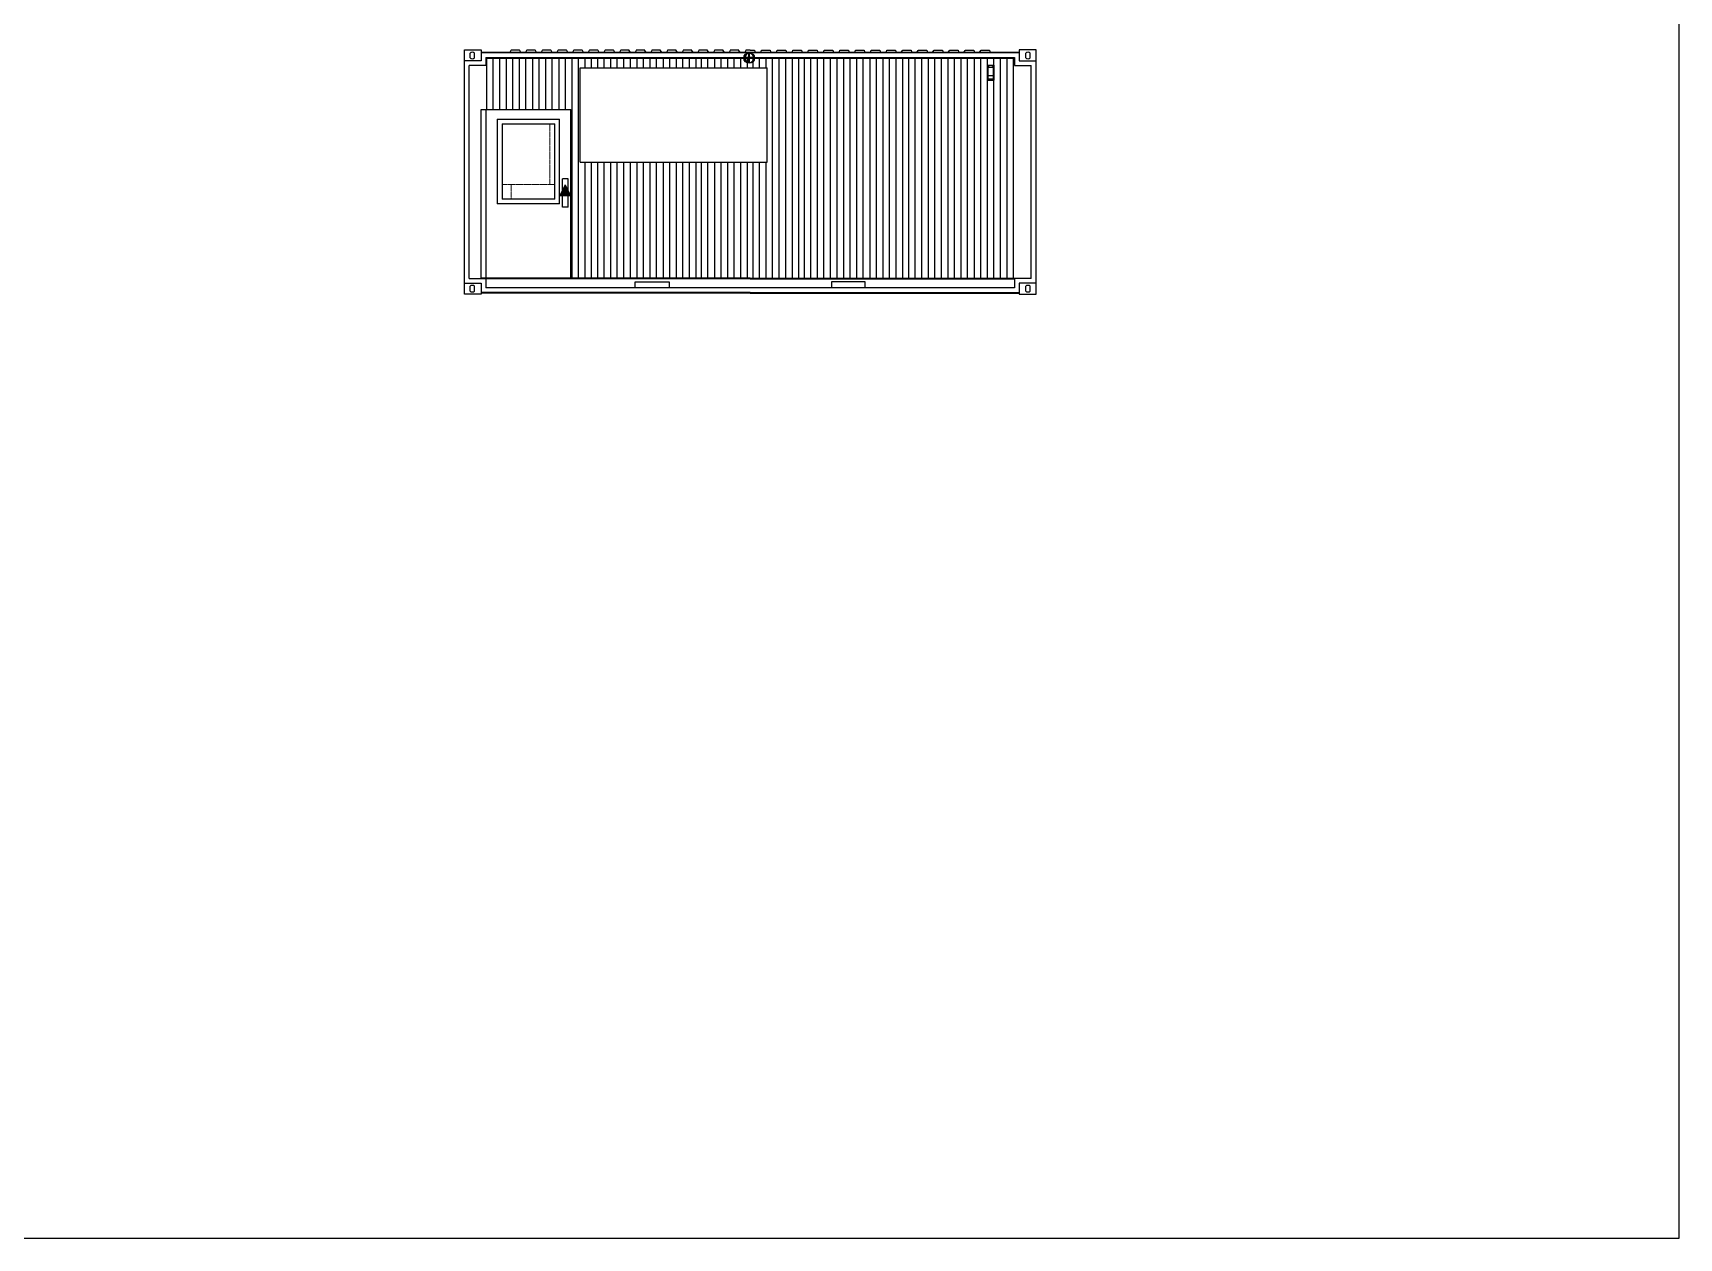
# Model space of a CAD drawing. Header units: millimetres. Extents: x -114891 to -23200, y -66971 to -39451.
# Drawn here: x -40644 to -23200, y -66971 to -54205 of the extents above; entities that cross this region are included whole.
import ezdxf

# ---------------------------------------------------------------- set-up
doc = ezdxf.new("R2010")
doc.units = ezdxf.units.MM
doc.header["$LTSCALE"] = 0.05
doc.linetypes.add('HIDDENX2', pattern=[19.05, 12.7, -6.35])
for name, color, linetype in [('1', 7, 'Continuous'), ('3', 7, 'Continuous'), ('IOT SMART DEVICES', 181, 'Continuous'), ('Yellow', 40, 'Continuous')]:
    doc.layers.add(name, color=color, linetype=linetype)
doc.layers.add('Lines', color=181, linetype='Continuous', lineweight=30)
doc.layers.add('Window View', color=253, linetype='HIDDENX2', lineweight=5)

msp = doc.modelspace()

# ---------------------------------------------------------------- hatches: boundary and pattern name
at = {"layer": 'IOT SMART DEVICES', "ltscale": 10}
h = msp.add_hatch(color=256, dxfattribs=at)
h.dxf.hatch_style = 1
h.paths.add_polyline_path([(-32997.011, -54469.883, 1), (-33109.511, -54469.883, 1)])
h.paths.add_polyline_path([(-33049.886, -54517.577, 0.373409565), (-33005.568, -54473.258), (-33049.886, -54473.258)], flags=16)
h.paths.add_polyline_path([(-33100.955, -54473.258, 0.373409565), (-33056.636, -54517.577), (-33056.636, -54473.258)], flags=16)
h.paths.add_polyline_path([(-33005.568, -54466.508, 0.373409565), (-33049.886, -54422.19), (-33049.886, -54466.508)], flags=16)
h.paths.add_polyline_path([(-33056.636, -54422.19, 0.373409565), (-33100.955, -54466.508), (-33056.636, -54466.508)], flags=16)
h = msp.add_hatch(color=256, dxfattribs=at)
h.dxf.hatch_style = 1
h.paths.add_polyline_path([(-34948.258, -55925.607), (-35004.508, -55813.107), (-35060.758, -55925.607)])

# ---------------------------------------------------------------- linework, layer by layer
for p, q in [((-36071.771, -56973.852), (-36071.771, -54482.852)), ((-36021.771, -56805.852), (-36021.771, -54550.852)), ((-35833.771, -55017.138), (-35833.771, -54473.852)), ((-34842.831, -55574.333), (-34842.831, -54574.333)), ((-34842.831, -54574.333), (-32862.831, -54574.333)), ((-32862.831, -55574.333), (-32862.831, -54574.333)), ((-35892.831, -56804.352), (-35892.831, -55017.138)), ((-35892.831, -55017.138), (-34942.831, -55017.138)), ((-35842.831, -55017.138), (-35842.831, -56804.352)), ((-35722.831, -55117.138), (-35062.831, -55117.138)), ((-35722.831, -55117.138), (-35722.831, -56017.138)), ((-35062.831, -56017.138), (-35062.831, -55117.138)), ((-34942.831, -56804.352), (-34942.831, -55017.138)), ((-35672.831, -55167.138), (-35112.831, -55167.138)), ((-35672.831, -55167.138), (-35672.831, -55967.138)), ((-35112.831, -55967.138), (-35112.831, -55167.138)), ((-34842.831, -55574.333), (-32862.831, -55574.333)), ((-34972.831, -55750.338), (-35032.831, -55750.338)), ((-35032.831, -56050.338), (-35032.831, -55750.338)), ((-34972.831, -56050.338), (-34972.831, -55750.338)), ((-35112.831, -55967.138), (-35672.831, -55967.138)), ((-35062.831, -56017.138), (-35722.831, -56017.138)), ((-34972.831, -56050.338), (-35032.831, -56050.338)), ((-35893.771, -56805.852), (-35893.771, -56804.352)), ((-35842.831, -56804.352), (-35893.771, -56804.352)), ((-33042.771, -56810.352), (-35843.771, -56810.352)), ((-33042.771, -56804.352), (-35842.831, -56804.352)), ((-36010.193, -56939.976), (-36010.193, -56887.729)), ((-35963.348, -56939.976), (-35963.348, -56887.729)), ((-33042.771, -56956.352), (-35893.771, -56956.352)), ((-33042.771, -56962.352), (-35893.771, -56962.352)), ((-33042.771, -56906.352), (-35843.771, -56906.352))]:
    msp.add_line(p, q)
at = {"color": 251}
for p, q in [((-35764.771, -55017.138), (-35764.771, -54473.852)), ((-35696.771, -55017.138), (-35696.771, -54473.852)), ((-35624.771, -55017.138), (-35624.771, -54473.852)), ((-35556.771, -55017.138), (-35556.771, -54473.852)), ((-35486.771, -55017.138), (-35486.771, -54473.852)), ((-35418.771, -55017.138), (-35418.771, -54473.852)), ((-35346.771, -55017.138), (-35346.771, -54473.852))]:
    msp.add_line(p, q, dxfattribs=at)
at = {"flags": 128}
msp.add_lwpolyline([(-35893.771, -56973.852), (-36071.771, -56973.852), (-36071.771, -56855.852), (-35893.771, -56855.852)], close=True, dxfattribs=at)
msp.add_lwpolyline([(-36021.771, -56805.852), (-35843.771, -56805.852), (-35843.771, -56906.352)], dxfattribs=at)
for start, end in [(48.1204528, 131.8795472), (228.1204528, 311.8795472)]:
    msp.add_arc((-35986.771, -56913.852), 35.086, start, end)
at = {"layer": '1'}
for p, q in [((-36010.193, -54470.185), (-36010.193, -54417.938)), ((-35963.348, -54470.185), (-35963.348, -54417.938)), ((-30191.771, -54413.852), (-35893.771, -54413.852)), ((-35893.771, -54413.852), (-30191.771, -54413.852)), ((-30122.193, -54470.185), (-30122.193, -54417.938)), ((-30075.348, -54470.185), (-30075.348, -54417.938)), ((-35843.771, -54463.852), (-30241.771, -54463.852)), ((-30241.771, -54473.852), (-35843.771, -54473.852)), ((-35843.771, -54473.852), (-30241.771, -54473.852)), ((-30528.771, -54545.852), (-30460.771, -54545.852)), ((-30528.771, -54545.852), (-30528.771, -54705.852)), ((-30460.771, -54545.852), (-30460.771, -54705.852)), ((-30251.771, -56804.352), (-30251.771, -54473.852)), ((-30063.771, -56805.852), (-30063.771, -54550.852)), ((-30013.771, -56973.852), (-30013.771, -54482.852)), ((-30528.771, -54705.852), (-30460.771, -54705.852)), ((-30522.601, -54657.127), (-30466.941, -54657.127)), ((-33042.771, -56804.352), (-30191.771, -56804.352)), ((-33042.771, -56810.352), (-30241.771, -56810.352)), ((-30191.771, -56805.852), (-30191.771, -56804.352)), ((-33042.771, -56956.352), (-30191.771, -56956.352)), ((-33042.771, -56962.352), (-30191.771, -56962.352)), ((-30122.193, -56939.976), (-30122.193, -56887.729)), ((-30075.348, -56939.976), (-30075.348, -56887.729))]:
    msp.add_line(p, q, dxfattribs=at)
at = {"layer": '1', "flags": 128}
for points in [[(-35893.771, -54500.852), (-36071.771, -54500.852), (-36071.771, -54382.852), (-35893.771, -54382.852)], [(-30191.771, -54500.852), (-30013.771, -54500.852), (-30013.771, -54382.852), (-30191.771, -54382.852)], [(-30191.771, -56973.852), (-30013.771, -56973.852), (-30013.771, -56855.852), (-30191.771, -56855.852)]]:
    msp.add_lwpolyline(points, close=True, dxfattribs=at)
for points in [[(-35448.758, -54413.852), (-35470.293, -54413.852, -0.279958999), (-35473.843, -54411.695), (-35485.103, -54390.009, 0.279958999), (-35488.653, -54387.852), (-35574.793, -54387.852, 0.279958999), (-35578.343, -54390.009), (-35589.603, -54411.695, -0.279958999), (-35593.153, -54413.852), (-35614.688, -54413.852)], [(-35282.828, -54413.852), (-35304.363, -54413.852, -0.279958999), (-35307.913, -54411.695), (-35319.173, -54390.009, 0.279958999), (-35322.723, -54387.852), (-35408.863, -54387.852, 0.279958999), (-35412.413, -54390.009), (-35423.673, -54411.695, -0.279958999), (-35427.223, -54413.852), (-35448.758, -54413.852)], [(-35116.898, -54413.852), (-35138.432, -54413.852, -0.279958999), (-35141.982, -54411.695), (-35153.243, -54390.009, 0.279958999), (-35156.793, -54387.852), (-35242.932, -54387.852, 0.279958999), (-35246.482, -54390.009), (-35257.743, -54411.695, -0.279958999), (-35261.293, -54413.852), (-35282.828, -54413.852)], [(-34950.967, -54413.852), (-34972.502, -54413.852, -0.279958999), (-34976.052, -54411.695), (-34987.313, -54390.009, 0.279958999), (-34990.863, -54387.852), (-35077.002, -54387.852, 0.279958999), (-35080.552, -54390.009), (-35091.813, -54411.695, -0.279958999), (-35095.363, -54413.852), (-35116.898, -54413.852)], [(-34785.037, -54413.852), (-34806.572, -54413.852, -0.279958999), (-34810.122, -54411.695), (-34821.382, -54390.009, 0.279958999), (-34824.932, -54387.852), (-34911.072, -54387.852, 0.279958999), (-34914.622, -54390.009), (-34925.882, -54411.695, -0.279958999), (-34929.432, -54413.852), (-34950.967, -54413.852)], [(-34619.107, -54413.852), (-34640.642, -54413.852, -0.279958999), (-34644.192, -54411.695), (-34655.452, -54390.009, 0.279958999), (-34659.002, -54387.852), (-34745.142, -54387.852, 0.279958999), (-34748.692, -54390.009), (-34759.952, -54411.695, -0.279958999), (-34763.502, -54413.852), (-34785.037, -54413.852)], [(-34453.177, -54413.852), (-34474.712, -54413.852, -0.279958999), (-34478.262, -54411.695), (-34489.522, -54390.009, 0.279958999), (-34493.072, -54387.852), (-34579.212, -54387.852, 0.279958999), (-34582.762, -54390.009), (-34594.022, -54411.695, -0.279958999), (-34597.572, -54413.852), (-34619.107, -54413.852)], [(-34287.247, -54413.852), (-34308.782, -54413.852, -0.279958999), (-34312.332, -54411.695), (-34323.592, -54390.009, 0.279958999), (-34327.142, -54387.852), (-34413.282, -54387.852, 0.279958999), (-34416.832, -54390.009), (-34428.092, -54411.695, -0.279958999), (-34431.642, -54413.852), (-34453.177, -54413.852)], [(-34121.317, -54413.852), (-34142.852, -54413.852, -0.279958999), (-34146.402, -54411.695), (-34157.662, -54390.009, 0.279958999), (-34161.212, -54387.852), (-34247.352, -54387.852, 0.279958999), (-34250.902, -54390.009), (-34262.162, -54411.695, -0.279958999), (-34265.712, -54413.852), (-34287.247, -54413.852)], [(-33955.387, -54413.852), (-33976.921, -54413.852, -0.279958999), (-33980.471, -54411.695), (-33991.732, -54390.009, 0.279958999), (-33995.282, -54387.852), (-34081.421, -54387.852, 0.279958999), (-34084.971, -54390.009), (-34096.232, -54411.695, -0.279958999), (-34099.782, -54413.852), (-34121.317, -54413.852)], [(-33789.456, -54413.852), (-33810.991, -54413.852, -0.279958999), (-33814.541, -54411.695), (-33825.802, -54390.009, 0.279958999), (-33829.352, -54387.852), (-33915.491, -54387.852, 0.279958999), (-33919.041, -54390.009), (-33930.302, -54411.695, -0.279958999), (-33933.852, -54413.852), (-33955.387, -54413.852)], [(-33623.526, -54413.852), (-33645.061, -54413.852, -0.279958999), (-33648.611, -54411.695), (-33659.872, -54390.009, 0.279958999), (-33663.421, -54387.852), (-33749.561, -54387.852, 0.279958999), (-33753.111, -54390.009), (-33764.372, -54411.695, -0.279958999), (-33767.921, -54413.852), (-33789.456, -54413.852)], [(-33457.596, -54413.852), (-33479.131, -54413.852, -0.279958999), (-33482.681, -54411.695), (-33493.941, -54390.009, 0.279958999), (-33497.491, -54387.852), (-33583.631, -54387.852, 0.279958999), (-33587.181, -54390.009), (-33598.441, -54411.695, -0.279958999), (-33601.991, -54413.852), (-33623.526, -54413.852)], [(-33291.666, -54413.852), (-33313.201, -54413.852, -0.279958999), (-33316.751, -54411.695), (-33328.011, -54390.009, 0.279958999), (-33331.561, -54387.852), (-33417.701, -54387.852, 0.279958999), (-33421.251, -54390.009), (-33432.511, -54411.695, -0.279958999), (-33436.061, -54413.852), (-33457.596, -54413.852)], [(-33125.736, -54413.852), (-33147.271, -54413.852, -0.279958999), (-33150.821, -54411.695), (-33162.081, -54390.009, 0.279958999), (-33165.631, -54387.852), (-33251.771, -54387.852, 0.279958999), (-33255.321, -54390.009), (-33266.581, -54411.695, -0.279958999), (-33270.131, -54413.852), (-33291.666, -54413.852)], [(-33042.771, -54387.852), (-33085.841, -54387.852, 0.279958999), (-33089.391, -54390.009), (-33100.651, -54411.695, -0.279958999), (-33104.201, -54413.852), (-33125.736, -54413.852)], [(-33042.771, -54387.852), (-32999.701, -54387.852, -0.279958999), (-32996.151, -54390.009), (-32984.891, -54411.695, 0.279958999), (-32981.341, -54413.852), (-32959.806, -54413.852)], [(-32959.806, -54413.852), (-32938.271, -54413.852, 0.279958999), (-32934.721, -54411.695), (-32923.461, -54390.009, -0.279958999), (-32919.911, -54387.852), (-32833.771, -54387.852, -0.279958999), (-32830.221, -54390.009), (-32818.961, -54411.695, 0.279958999), (-32815.411, -54413.852), (-32793.876, -54413.852)], [(-32793.876, -54413.852), (-32772.341, -54413.852, 0.279958999), (-32768.791, -54411.695), (-32757.53, -54390.009, -0.279958999), (-32753.98, -54387.852), (-32667.841, -54387.852, -0.279958999), (-32664.291, -54390.009), (-32653.03, -54411.695, 0.279958999), (-32649.48, -54413.852), (-32627.945, -54413.852)], [(-32627.945, -54413.852), (-32606.411, -54413.852, 0.279958999), (-32602.861, -54411.695), (-32591.6, -54390.009, -0.279958999), (-32588.05, -54387.852), (-32501.911, -54387.852, -0.279958999), (-32498.361, -54390.009), (-32487.1, -54411.695, 0.279958999), (-32483.55, -54413.852), (-32462.015, -54413.852)], [(-32462.015, -54413.852), (-32440.48, -54413.852, 0.279958999), (-32436.93, -54411.695), (-32425.67, -54390.009, -0.279958999), (-32422.12, -54387.852), (-32335.98, -54387.852, -0.279958999), (-32332.43, -54390.009), (-32321.17, -54411.695, 0.279958999), (-32317.62, -54413.852), (-32296.085, -54413.852)], [(-32296.085, -54413.852), (-32274.55, -54413.852, 0.279958999), (-32271, -54411.695), (-32259.74, -54390.009, -0.279958999), (-32256.19, -54387.852), (-32170.05, -54387.852, -0.279958999), (-32166.5, -54390.009), (-32155.24, -54411.695, 0.279958999), (-32151.69, -54413.852), (-32130.155, -54413.852)], [(-32130.155, -54413.852), (-32108.62, -54413.852, 0.279958999), (-32105.07, -54411.695), (-32093.81, -54390.009, -0.279958999), (-32090.26, -54387.852), (-32004.12, -54387.852, -0.279958999), (-32000.57, -54390.009), (-31989.31, -54411.695, 0.279958999), (-31985.76, -54413.852), (-31964.225, -54413.852)], [(-31964.225, -54413.852), (-31942.69, -54413.852, 0.279958999), (-31939.14, -54411.695), (-31927.88, -54390.009, -0.279958999), (-31924.33, -54387.852), (-31838.19, -54387.852, -0.279958999), (-31834.64, -54390.009), (-31823.38, -54411.695, 0.279958999), (-31819.83, -54413.852), (-31798.295, -54413.852)], [(-31798.295, -54413.852), (-31776.76, -54413.852, 0.279958999), (-31773.21, -54411.695), (-31761.95, -54390.009, -0.279958999), (-31758.4, -54387.852), (-31672.26, -54387.852, -0.279958999), (-31668.71, -54390.009), (-31657.45, -54411.695, 0.279958999), (-31653.9, -54413.852), (-31632.365, -54413.852)], [(-31632.365, -54413.852), (-31610.83, -54413.852, 0.279958999), (-31607.28, -54411.695), (-31596.019, -54390.009, -0.279958999), (-31592.469, -54387.852), (-31506.33, -54387.852, -0.279958999), (-31502.78, -54390.009), (-31491.519, -54411.695, 0.279958999), (-31487.969, -54413.852), (-31466.434, -54413.852)], [(-31466.434, -54413.852), (-31444.9, -54413.852, 0.279958999), (-31441.35, -54411.695), (-31430.089, -54390.009, -0.279958999), (-31426.539, -54387.852), (-31340.4, -54387.852, -0.279958999), (-31336.85, -54390.009), (-31325.589, -54411.695, 0.279958999), (-31322.039, -54413.852), (-31300.504, -54413.852)], [(-31300.504, -54413.852), (-31278.969, -54413.852, 0.279958999), (-31275.419, -54411.695), (-31264.159, -54390.009, -0.279958999), (-31260.609, -54387.852), (-31174.469, -54387.852, -0.279958999), (-31170.919, -54390.009), (-31159.659, -54411.695, 0.279958999), (-31156.109, -54413.852), (-31134.574, -54413.852)], [(-31134.574, -54413.852), (-31113.039, -54413.852, 0.279958999), (-31109.489, -54411.695), (-31098.229, -54390.009, -0.279958999), (-31094.679, -54387.852), (-31008.539, -54387.852, -0.279958999), (-31004.989, -54390.009), (-30993.729, -54411.695, 0.279958999), (-30990.179, -54413.852), (-30968.644, -54413.852)], [(-30968.644, -54413.852), (-30947.109, -54413.852, 0.279958999), (-30943.559, -54411.695), (-30932.299, -54390.009, -0.279958999), (-30928.749, -54387.852), (-30842.609, -54387.852, -0.279958999), (-30839.059, -54390.009), (-30827.799, -54411.695, 0.279958999), (-30824.249, -54413.852), (-30802.714, -54413.852)], [(-30802.714, -54413.852), (-30781.179, -54413.852, 0.279958999), (-30777.629, -54411.695), (-30766.369, -54390.009, -0.279958999), (-30762.819, -54387.852), (-30676.679, -54387.852, -0.279958999), (-30673.129, -54390.009), (-30661.869, -54411.695, 0.279958999), (-30658.319, -54413.852), (-30636.784, -54413.852)], [(-30636.784, -54413.852), (-30615.249, -54413.852, 0.279958999), (-30611.699, -54411.695), (-30600.439, -54390.009, -0.279958999), (-30596.889, -54387.852), (-30510.749, -54387.852, -0.279958999), (-30507.199, -54390.009), (-30495.939, -54411.695, 0.279958999), (-30492.389, -54413.852), (-30470.854, -54413.852)]]:
    msp.add_lwpolyline(points, format="xyb", dxfattribs=at)
for points in [[(-35843.771, -54463.852), (-35843.771, -54550.852), (-36021.771, -54550.852)], [(-30241.771, -54463.852), (-30241.771, -54550.852), (-30063.771, -54550.852)], [(-34262.771, -56906.352), (-34262.771, -56840.352), (-33902.771, -56840.352), (-33902.771, -56906.352)], [(-30063.771, -56805.852), (-30241.771, -56805.852), (-30241.771, -56906.352), (-33042.771, -56906.352)], [(-31822.771, -56906.352), (-31822.771, -56840.352), (-32182.771, -56840.352), (-32182.771, -56906.352)]]:
    msp.add_lwpolyline(points, dxfattribs=at)
msp.add_lwpolyline([(-30516.601, -54566.492), (-30472.941, -54566.492, -0.414213562), (-30466.941, -54572.492), (-30466.941, -54687.47, -0.414213562), (-30472.941, -54693.47), (-30516.601, -54693.47, -0.414213562), (-30522.601, -54687.47), (-30522.601, -54572.492, -0.414213562)], format="xyb", close=True, dxfattribs=at)
at = {"layer": '1'}
for centre in [(-30517.53, -54553.734), (-30472.012, -54553.734), (-30494.771, -54699.571)]:
    msp.add_circle(centre, 3.141, dxfattribs=at)
for centre, start, end in [((-35986.771, -54444.062), 48.1204528, 131.8795472), ((-30098.771, -54444.062), 48.1204528, 131.8795472), ((-35986.771, -54444.062), 228.1204528, 311.8795472), ((-30098.771, -54444.062), 228.1204528, 311.8795472), ((-30098.771, -56913.852), 48.1204528, 131.8795472), ((-30098.771, -56913.852), 228.1204528, 311.8795472)]:
    msp.add_arc(centre, 35.086, start, end, dxfattribs=at)
at = {"layer": '3', "color": 251}
for p, q in [((-35278.771, -55017.138), (-35278.771, -54473.852)), ((-35208.771, -55017.138), (-35208.771, -54473.852)), ((-35140.771, -55017.138), (-35140.771, -54473.852)), ((-35068.771, -55017.138), (-35068.771, -54473.852)), ((-35000.771, -55017.138), (-35000.771, -54473.852)), ((-34930.771, -56804.352), (-34930.771, -54473.852)), ((-34862.771, -56804.352), (-34862.771, -54473.852)), ((-34790.771, -54574.333), (-34790.771, -54473.852)), ((-34722.771, -54574.333), (-34722.771, -54473.852)), ((-34658.771, -54574.333), (-34658.771, -54473.852)), ((-34590.771, -54574.333), (-34590.771, -54473.852)), ((-34518.771, -54574.333), (-34518.771, -54473.852)), ((-34450.771, -54574.333), (-34450.771, -54473.852)), ((-34380.771, -54574.333), (-34380.771, -54473.852)), ((-34312.771, -54574.333), (-34312.771, -54473.852)), ((-34240.771, -54574.333), (-34240.771, -54473.852)), ((-34172.771, -54574.333), (-34172.771, -54473.852)), ((-34102.771, -54574.333), (-34102.771, -54473.852)), ((-34034.771, -54574.333), (-34034.771, -54473.852)), ((-33962.771, -54574.333), (-33962.771, -54473.852)), ((-33894.771, -54574.333), (-33894.771, -54473.852)), ((-33824.771, -54574.333), (-33824.771, -54473.852)), ((-33756.771, -54574.333), (-33756.771, -54473.852)), ((-33684.771, -54574.333), (-33684.771, -54473.852)), ((-33616.771, -54574.333), (-33616.771, -54473.852)), ((-33558.771, -54574.333), (-33558.771, -54473.852)), ((-33490.771, -54574.333), (-33490.771, -54473.852)), ((-33418.771, -54574.333), (-33418.771, -54473.852)), ((-33350.771, -54574.333), (-33350.771, -54473.852)), ((-33280.771, -54574.333), (-33280.771, -54473.852)), ((-33212.771, -54574.333), (-33212.771, -54473.852)), ((-33140.771, -54574.333), (-33140.771, -54473.852)), ((-33072.771, -54574.333), (-33072.771, -54473.852)), ((-33012.771, -54574.333), (-33012.771, -54473.852)), ((-32944.771, -54574.333), (-32944.771, -54473.852)), ((-32872.771, -54574.333), (-32872.771, -54473.852)), ((-32804.771, -56804.352), (-32804.771, -54473.852)), ((-32734.771, -56804.352), (-32734.771, -54473.852)), ((-32666.771, -56804.352), (-32666.771, -54473.852)), ((-32594.771, -56804.352), (-32594.771, -54473.852)), ((-32526.771, -56804.352), (-32526.771, -54473.852)), ((-32468.771, -56804.352), (-32468.771, -54473.852)), ((-32400.771, -56804.352), (-32400.771, -54473.852)), ((-32328.771, -56804.352), (-32328.771, -54473.852)), ((-32260.771, -56804.352), (-32260.771, -54473.852)), ((-32190.771, -56804.352), (-32190.771, -54473.852)), ((-32122.771, -56804.352), (-32122.771, -54473.852)), ((-32050.771, -56804.352), (-32050.771, -54473.852)), ((-31982.771, -56804.352), (-31982.771, -54473.852)), ((-31912.771, -56804.352), (-31912.771, -54473.852)), ((-31844.771, -56804.352), (-31844.771, -54473.852)), ((-31772.771, -56804.352), (-31772.771, -54473.852)), ((-31704.771, -56804.352), (-31704.771, -54473.852)), ((-31634.771, -56804.352), (-31634.771, -54473.852)), ((-31566.771, -56804.352), (-31566.771, -54473.852)), ((-31494.771, -56804.352), (-31494.771, -54473.852)), ((-31426.771, -56804.352), (-31426.771, -54473.852)), ((-31362.771, -56804.352), (-31362.771, -54473.852)), ((-31294.771, -56804.352), (-31294.771, -54473.852)), ((-31222.771, -56804.352), (-31222.771, -54473.852)), ((-31154.771, -56804.352), (-31154.771, -54473.852)), ((-31084.771, -56804.352), (-31084.771, -54473.852)), ((-31016.771, -56804.352), (-31016.771, -54473.852)), ((-30944.771, -56804.352), (-30944.771, -54473.852)), ((-30876.771, -56804.352), (-30876.771, -54473.852)), ((-30806.771, -56804.352), (-30806.771, -54473.852)), ((-30738.771, -56804.352), (-30738.771, -54473.852)), ((-30666.771, -56804.352), (-30666.771, -54473.852)), ((-30598.771, -56804.352), (-30598.771, -54473.852)), ((-30528.771, -56804.352), (-30528.771, -54473.852)), ((-30460.771, -56804.352), (-30460.771, -54473.852)), ((-30388.771, -56804.352), (-30388.771, -54473.852)), ((-30320.771, -56804.352), (-30320.771, -54473.852)), ((-34790.771, -56804.352), (-34790.771, -55574.333)), ((-34722.771, -56804.352), (-34722.771, -55574.333)), ((-34658.771, -56804.352), (-34658.771, -55574.333)), ((-34590.771, -56804.352), (-34590.771, -55574.333)), ((-34518.771, -56804.352), (-34518.771, -55574.333)), ((-34450.771, -56804.352), (-34450.771, -55574.333)), ((-34380.771, -56804.352), (-34380.771, -55574.333)), ((-34312.771, -56804.352), (-34312.771, -55574.333)), ((-34240.771, -56804.352), (-34240.771, -55574.333)), ((-34172.771, -56804.352), (-34172.771, -55574.333)), ((-34102.771, -56804.352), (-34102.771, -55574.333)), ((-34034.771, -56804.352), (-34034.771, -55574.333)), ((-33962.771, -56804.352), (-33962.771, -55574.333)), ((-33894.771, -56804.352), (-33894.771, -55574.333)), ((-33824.771, -56804.352), (-33824.771, -55574.333)), ((-33756.771, -56804.352), (-33756.771, -55574.333)), ((-33684.771, -56804.352), (-33684.771, -55574.333)), ((-33616.771, -56804.352), (-33616.771, -55574.333)), ((-33558.771, -56804.352), (-33558.771, -55574.333)), ((-33490.771, -56804.352), (-33490.771, -55574.333)), ((-33418.771, -56804.352), (-33418.771, -55574.333)), ((-33350.771, -56804.352), (-33350.771, -55574.333)), ((-33280.771, -56804.352), (-33280.771, -55574.333)), ((-33212.771, -56804.352), (-33212.771, -55574.333)), ((-33140.771, -56804.352), (-33140.771, -55574.333)), ((-33072.771, -56804.352), (-33072.771, -55574.333)), ((-33012.771, -56804.352), (-33012.771, -55574.333)), ((-32944.771, -56804.352), (-32944.771, -55574.333)), ((-32872.771, -56804.352), (-32872.771, -55574.333))]:
    msp.add_line(p, q, dxfattribs=at)
at = {"layer": 'IOT SMART DEVICES', "ltscale": 10}
for p, q in [((-33056.636, -54466.508), (-33056.636, -54422.19)), ((-33049.886, -54466.508), (-33049.886, -54422.19)), ((-33056.636, -54466.508), (-33100.955, -54466.508)), ((-33056.636, -54473.258), (-33100.955, -54473.258)), ((-33056.636, -54517.577), (-33056.636, -54473.258)), ((-33005.568, -54466.508), (-33049.886, -54466.508)), ((-33005.568, -54473.258), (-33049.886, -54473.258)), ((-33049.886, -54517.577), (-33049.886, -54473.258)), ((-32997.113, -54466.508), (-32997.011, -54466.508)), ((-32997.113, -54473.258), (-32997.011, -54473.258)), ((-35004.508, -55813.107), (-35060.758, -55925.607)), ((-35004.508, -55813.107), (-34948.258, -55925.607)), ((-35060.758, -55925.607), (-34948.258, -55925.607))]:
    msp.add_line(p, q, dxfattribs=at)
msp.add_circle((-33053.261, -54469.883), 56.25, dxfattribs=at)
for start, end in [(94.0477742, 175.9522258), (4.0477742, 85.9522258), (184.0477742, 265.9522258), (274.0477742, 355.9522258)]:
    msp.add_arc((-33053.261, -54469.883), 47.813, start, end, dxfattribs=at)
at = {"layer": 'Lines'}
msp.add_line((-35843.771, -55810.352), (-35842.831, -55810.352), dxfattribs=at)
at = {"layer": 'Window View'}
for p, q in [((-35165.771, -55167.138), (-35165.771, -55810.352)), ((-35672.831, -55810.352), (-35112.831, -55810.352)), ((-35575.771, -55810.352), (-35575.771, -55967.138))]:
    msp.add_line(p, q, dxfattribs=at)
at = {"layer": 'Yellow'}
for p, q in [((-23199.818, -66971.254), (-23199.818, -39451.308)), ((-97261.684, -66971.254), (-23199.818, -66971.254))]:
    msp.add_line(p, q, dxfattribs=at)

doc.saveas('drawing.dxf')
